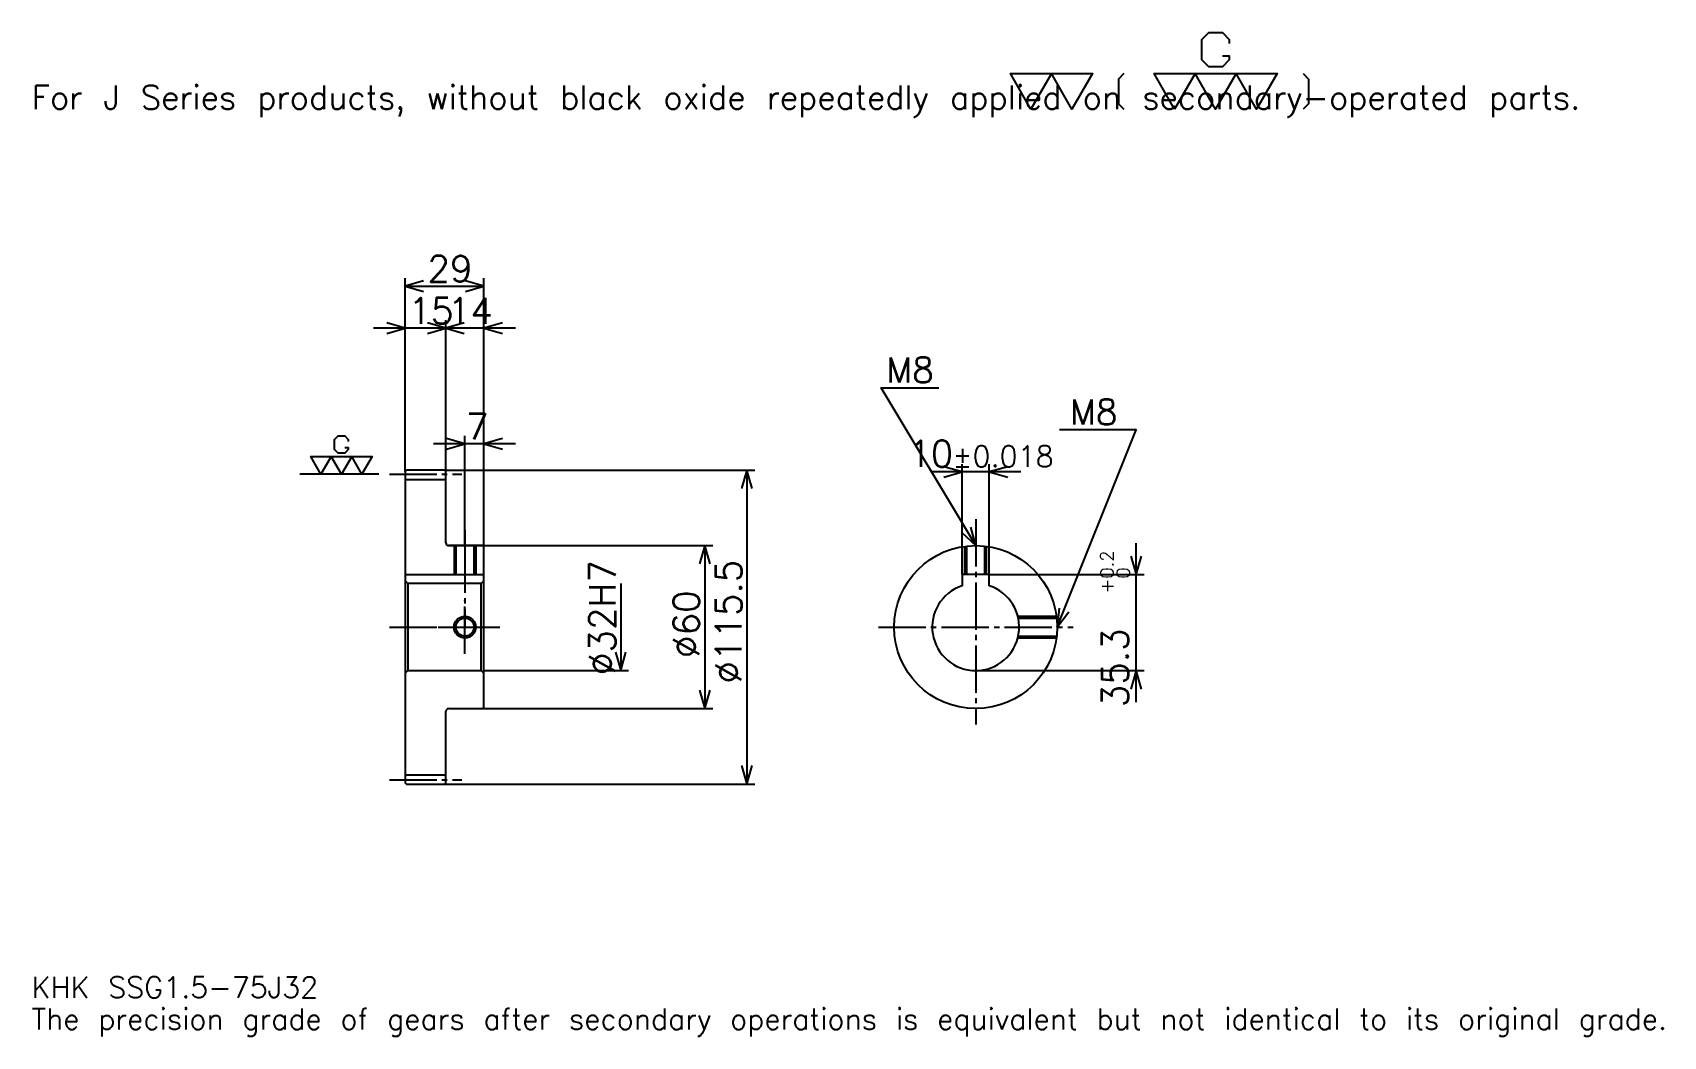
# Model space of a CAD drawing. Extents: x 20 to 620, y 7 to 376.
import ezdxf

# ---------------------------------------------------------------- set-up
doc = ezdxf.new("R2010")
doc.units = 0
doc.linetypes.add('DASHDOT', pattern=[23.217392, 17.413043, -1.934783, 1.934783, -1.934783])
doc.layers.get('0').update_dxf_attribs({"linetype": 'CONTINUOUS'})
doc.layers.add('DASHDOT', color=6, linetype='DASHDOT')
doc.styles.add('KANJI', font='TXT', dxfattribs={"bigfont": 'BIGFONT'})

msp = doc.modelspace()

# ---------------------------------------------------------------- linework, layer by layer
at = {"color": 5}
for p, q in [((156.717407, 215.434784), (156.717407, 286.054352)), ((156.717407, 283.152161), (185.717407, 283.152161)), ((185.717407, 215.434784), (185.717407, 286.054352)), ((171.717407, 215.434784), (171.717407, 270.576111)), ((183.326111, 267.67392), (145.108704, 267.67392)), ((197.326111, 267.67392), (160.108719, 267.67392)), ((178.717407, 215.434784), (178.717407, 228.010864)), ((197.326111, 225.108704), (167.108704, 225.108704)), ((361.630432, 176.984787), (361.630432, 217.67392)), ((371.630432, 176.984787), (371.630432, 217.67392)), ((156.717407, 214.934784), (156.717407, 215.434784)), ((171.217407, 215.434784), (185.717407, 215.434784)), ((171.717407, 214.934784), (171.717407, 215.434784)), ((178.717407, 187.684784), (178.717407, 215.434784)), ((178.717407, 187.684784), (178.717407, 215.434784)), ((185.717407, 215.434784), (285.358704, 215.434784)), ((185.717407, 187.184784), (185.717407, 215.434784)), ((282.456543, 215.434784), (282.456543, 99.934784)), ((383.239136, 214.771744), (350.021759, 214.771744)), ((172.717407, 187.684784), (185.717407, 187.684784)), ((185.717407, 187.684784), (269.880463, 187.684784)), ((266.978271, 187.684784), (266.978271, 127.684784)), ((425.652191, 130.07608), (425.652191, 188.593475)), ((371.630432, 176.984787), (428.554352, 176.984787)), ((236.021759, 173.684784), (236.021759, 141.684784)), ((185.717407, 141.684784), (238.923935, 141.684784)), ((366.630432, 141.684784), (428.554352, 141.684784)), ((172.717407, 127.684784), (185.717407, 127.684784)), ((185.717407, 127.684784), (269.880463, 127.684784)), ((171.217407, 99.934784), (185.717407, 99.934784)), ((185.717407, 99.934784), (285.358704, 99.934784))]:
    msp.add_line(p, q, dxfattribs=at)
at = {"color": 7}
msp.add_line((147.043488, 213.934784), (118.021759, 213.934784), dxfattribs=at)
at = {"color": 4}
for p, q in [((156.717407, 212.059784), (171.717407, 212.059784)), ((156.717407, 176.984787), (185.717407, 176.984787)), ((184.717407, 173.684784), (185.717407, 174.684784)), ((157.717407, 173.684784), (157.717407, 141.684784)), ((184.717407, 141.684784), (185.717407, 140.684784)), ((156.717407, 103.309784), (171.717407, 103.309784))]:
    msp.add_line(p, q, dxfattribs=at)
at = {"color": 7}
for points in [[(457.382599, 367.879547), (459.897827, 367.879547), (459.897827, 366.370422), (457.382599, 363.855225), (452.352173, 363.855225), (449.836945, 366.370422), (449.836945, 373.916077), (452.352173, 376.431305), (457.382599, 376.431305), (459.897827, 373.916077), (459.897827, 372.406952)], [(386.956512, 348.260864), (379.410858, 361.339996), (409.593475, 361.339996), (402.047821, 348.260864), (394.502167, 361.339996), (386.956512, 348.260864)], [(421.163452, 361.339996), (419.151306, 359.32782), (419.151306, 350.273041), (421.163452, 348.260864)], [(439.776062, 348.260864), (432.230438, 361.339996), (477.504333, 361.339996), (469.958679, 348.260864), (462.413025, 361.339996), (454.867371, 348.260864), (447.321716, 361.339996), (439.776062, 348.260864)], [(487.062164, 361.339996), (489.074341, 359.32782), (489.074341, 350.273041), (487.062164, 348.260864)], [(134.564148, 223.744141), (135.821747, 223.744141), (135.821747, 222.989563), (134.564148, 221.731964), (132.048935, 221.731964), (130.791321, 222.989563), (130.791321, 226.76239), (132.048935, 228.020004), (134.564148, 228.020004), (135.821747, 226.76239), (135.821747, 226.007828)], [(125.760887, 213.934784), (121.98806, 220.47435), (144.625015, 220.47435), (140.852188, 213.934784), (137.079361, 220.47435), (133.306534, 213.934784), (129.533707, 220.47435), (125.760887, 213.934784)]]:
    msp.add_lwpolyline(points, dxfattribs=at)
at = {"color": 5}
for points in [[(163.489151, 285.086975), (156.717407, 283.152161), (163.489151, 281.217407)], [(178.945663, 281.217407), (185.717407, 283.152161), (178.945663, 285.086975)], [(149.945663, 265.739136), (156.717407, 267.67392), (149.945663, 269.608704)], [(164.945663, 265.739136), (171.717407, 267.67392), (164.945663, 269.608704)], [(178.489151, 269.608704), (171.717407, 267.67392), (178.489151, 265.739136)], [(192.489151, 269.608704), (185.717407, 267.67392), (192.489151, 265.739136)], [(366.630432, 187.684784), (331.804382, 245.728271), (353.086975, 245.728271)], [(396.630432, 157.684784), (425.652191, 230.25), (397.404358, 230.25)], [(171.945663, 223.17392), (178.717407, 225.108704), (171.945663, 227.043488)], [(192.489151, 227.043488), (185.717407, 225.108704), (192.489151, 223.17392)], [(354.858704, 212.83696), (361.630432, 214.771744), (354.858704, 216.706528)], [(378.402191, 216.706528), (371.630432, 214.771744), (378.402191, 212.83696)], [(284.391327, 208.66304), (282.456543, 215.434784), (280.521759, 208.66304)], [(361.487366, 192.496063), (366.630432, 187.684784), (364.805481, 194.486938)], [(268.913055, 180.91304), (266.978271, 187.684784), (265.043488, 180.91304)], [(423.717407, 183.756531), (425.652191, 176.984787), (427.586975, 183.756531)], [(397.348633, 164.690781), (396.630432, 157.684784), (400.941528, 163.253845)], [(234.086975, 148.456528), (236.021759, 141.684784), (237.956543, 148.456528)], [(427.586975, 134.91304), (425.652191, 141.684784), (423.717407, 134.91304)], [(265.043488, 134.456528), (266.978271, 127.684784), (268.913055, 134.456528)], [(280.521759, 106.706528), (282.456543, 99.934784), (284.391327, 106.706528)]]:
    msp.add_lwpolyline(points, dxfattribs=at)
at = {"color": 4}
for points in [[(171.717407, 188.684784), (171.717407, 214.934784), (171.217407, 215.434784), (157.217407, 215.434784), (156.717407, 214.934784), (156.717407, 140.684784)], [(172.717407, 127.684784), (185.217407, 127.684784), (185.717407, 128.184784), (185.717407, 187.184784), (185.217407, 187.684784), (172.717407, 187.684784)], [(174.717407, 187.684784), (174.717407, 176.984787)], [(175.39241, 187.684784), (175.39241, 176.984787)], [(182.042404, 187.684784), (182.042404, 176.984787)], [(182.717407, 187.684784), (182.717407, 176.984787)], [(362.630432, 176.984787), (362.630432, 187.416916)], [(363.30545, 176.984787), (363.30545, 187.499954)], [(369.955444, 176.984787), (369.955444, 187.499954)], [(370.630432, 176.984787), (370.630432, 187.416916)], [(156.717407, 140.684784), (157.717407, 141.684784), (184.717407, 141.684784), (184.717407, 173.684784), (157.717407, 173.684784), (156.717407, 174.684784)], [(371.630432, 172.883469), (371.630432, 176.984787), (361.630432, 176.984787), (361.630432, 172.883469)], [(382.122375, 161.684784), (396.362579, 161.684784)], [(382.281128, 161.009781), (396.445618, 161.009781)], [(382.122375, 153.684784), (396.362579, 153.684784)], [(382.281128, 154.359787), (396.445618, 154.359787)], [(156.717407, 140.684784), (156.717407, 100.434784), (157.217407, 99.934784), (171.217407, 99.934784), (171.717407, 100.434784), (171.717407, 126.684784)]]:
    msp.add_lwpolyline(points, dxfattribs=at)
for centre, radius in [((366.630432, 157.684784), 30), ((178.717407, 157.684784), 3.325)]:
    msp.add_circle(centre, radius, dxfattribs=at)
at = {"color": 7}
msp.add_circle((178.717407, 157.684784), 4, dxfattribs=at)
at = {"color": 4}
for centre, radius, start, end in [((172.717407, 188.684784), 1, 180, 270), ((366.630432, 157.684784), 16, 108.209957329, 71.790042671), ((172.717407, 126.684784), 1, 90, 180)]:
    msp.add_arc(centre, radius, start, end, dxfattribs=at)
at = {"layer": 'DASHDOT', "color": 7}
for p, q in [((150.913055, 213.934784), (177.521759, 213.934784)), ((366.630432, 197.358704), (366.630432, 121.880432)), ((178.717407, 187.684784), (178.717407, 157.684784)), ((150.913055, 157.684784), (191.521759, 157.684784)), ((330.826111, 157.684784), (402.434814, 157.684784)), ((150.913055, 101.434784), (177.521759, 101.434784))]:
    msp.add_line(p, q, dxfattribs=at)
for points in [[(178.717407, 193.489136), (178.717407, 171.180435)], [(178.717407, 147.880432), (178.717407, 167.489136)], [(168.913055, 157.684784), (188.521759, 157.684784)]]:
    msp.add_lwpolyline(points, dxfattribs=at)

# ---------------------------------------------------------------- texts
at = {"color": 7, "style": 'KANJI'}
for s, height, p in [('For J Series products, without black oxide repeatedly applied on secondary-operated parts.', 8.706522, (19.347826, 348.260864)), ('29', 9.673913, (164.929367, 284.700012)), ('15', 9.673913, (157.929367, 269.221741)), ('14', 9.673913, (172.429367, 269.221741)), ('M8', 9.286957, (333.739136, 247.663055)), ('M8', 9.286957, (401.273926, 232.184784)), ('7', 9.673913, (179.07338, 226.656525)), ('10', 9.673913, (341.824615, 216.706528)), ('%%p0.018', 7.73913, (358.172363, 216.706528)), ('KHK SSG1.5-75J32', 7.73913, (19.347826, 21.282608)), ('The precision grade of gears after secondary operations is equivalent but not identical to its original grade.', 7.73913, (19.347826, 9.673913))]:
    msp.add_text(s, height=height, dxfattribs=at).set_placement(p)
for s, height, p in [('%%c32H7', 9.673913, (234.086975, 140.029892)), ('%%c115.5', 9.673913, (280.521759, 136.885864)), ('0.2', 4.836957, (417.332642, 175.51091)), ('+', 4.836957, (417.332642, 170.093521)), ('0', 4.836957, (423.330444, 175.51091)), ('%%c60', 9.673913, (265.043488, 146.317932)), ('35.3', 9.673913, (422.750031, 128.220993))]:
    msp.add_text(s, height=height, rotation=90, dxfattribs=at).set_placement(p)

doc.saveas('drawing.dxf')
